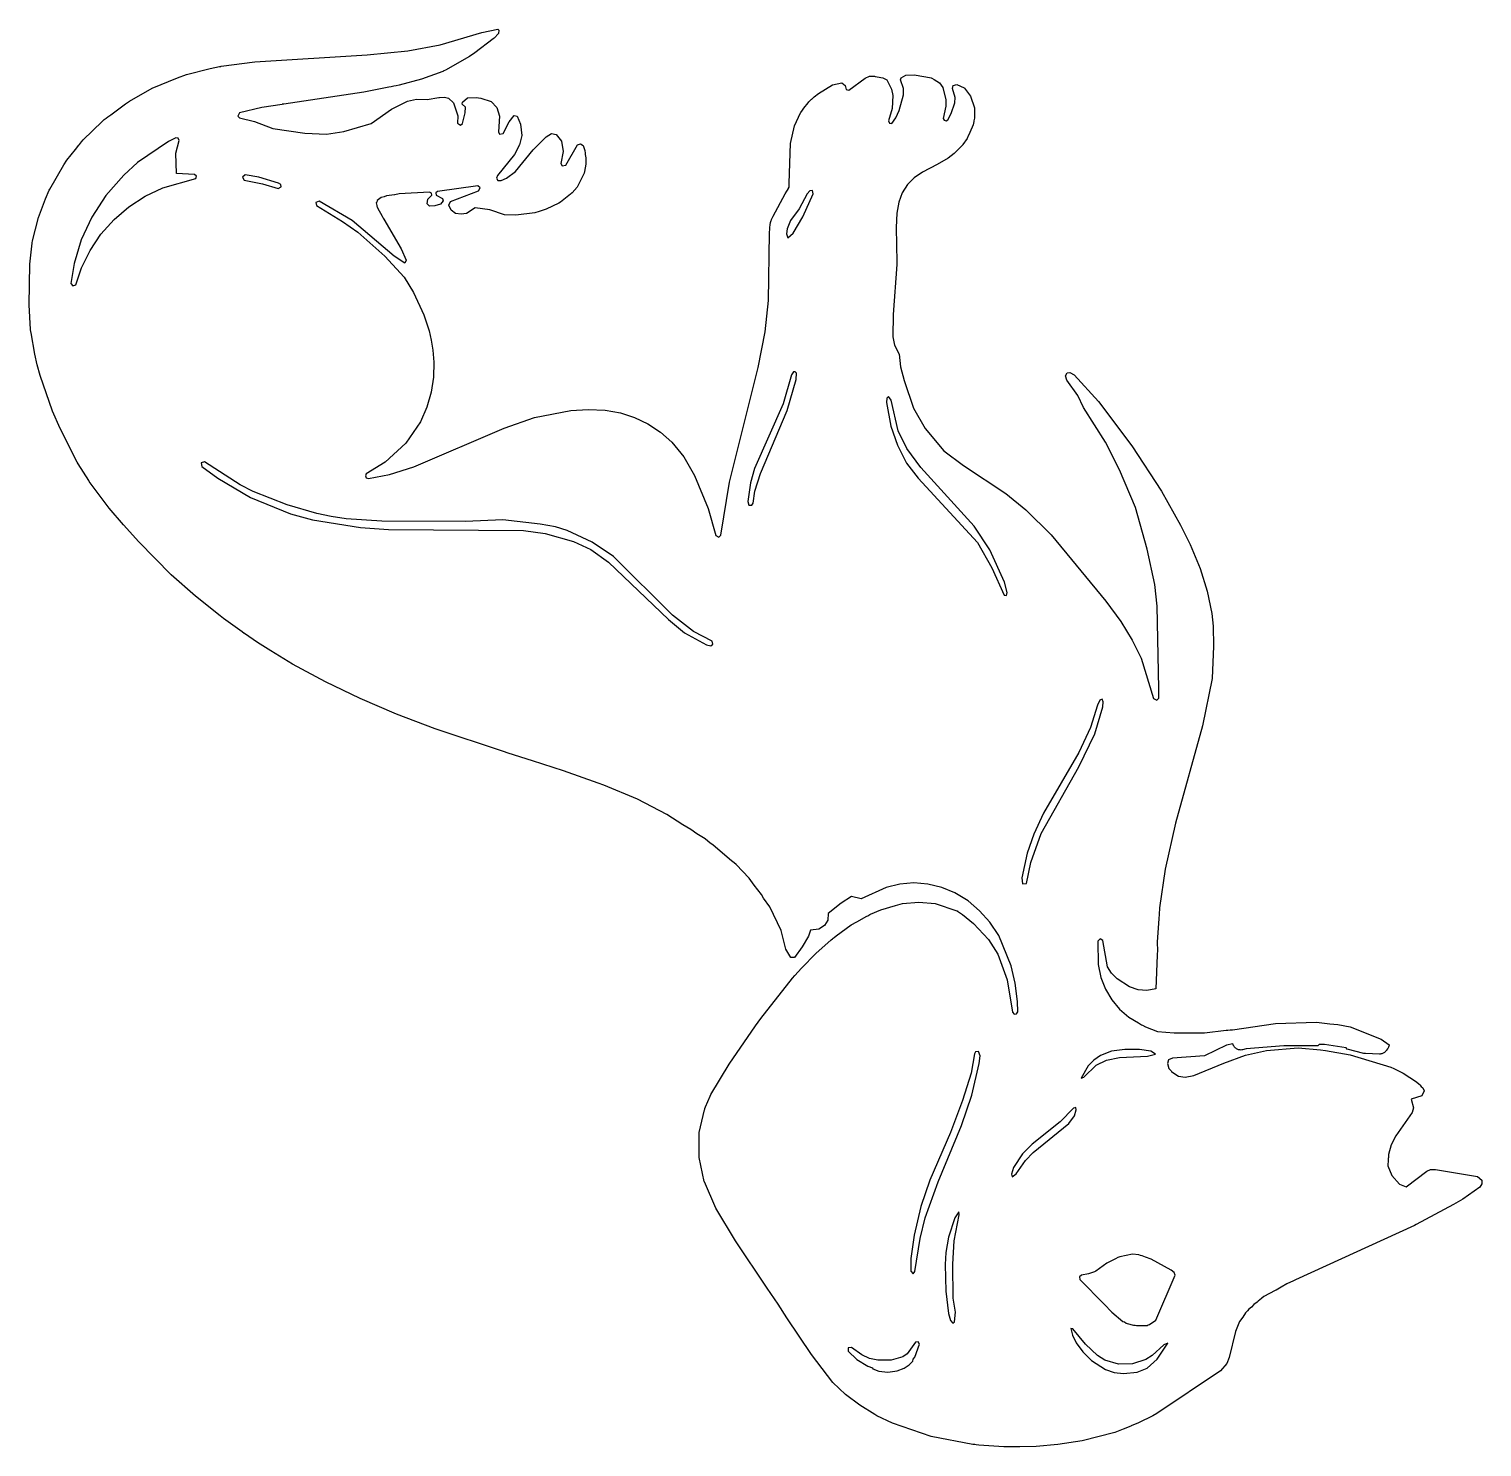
# Model space of a CAD drawing. Header units: millimetres. Extents: x 44 to 259, y 49 to 259.
import ezdxf

# ---------------------------------------------------------------- set-up
doc = ezdxf.new("R2010")
doc.units = ezdxf.units.MM
doc.layers.add('CUT', color=7, linetype='CONTINUOUS')

msp = doc.modelspace()

# ---------------------------------------------------------------- linework, layer by layer
at = {"layer": 'CUT'}
for points in [[(244.9471, 108.0136), (244.9042, 107.905), (244.8509, 107.8011), (244.7878, 107.7028), (244.5521, 107.3723), (244.4788, 107.2795), (244.3967, 107.1944), (244.3066, 107.1178), (244.2095, 107.0505), (244.1061, 106.993), (243.9977, 106.946), (243.8851, 106.9098), (243.7695, 106.8849), (243.652, 106.8716), (243.5338, 106.8698), (241.485, 106.9403), (241.365, 106.9505), (241.2465, 106.9727), (238.7553, 107.57), (238.6155, 107.7683), (235.3986, 108.2903), (234.6141, 108.2976), (234.4237, 108.0965), (229.4071, 108.0959), (223.831, 107.6244), (223.2933, 107.4972), (223.1755, 107.4754), (223.0561, 107.4655), (222.9363, 107.4676), (222.8173, 107.4816), (222.7003, 107.5074), (222.5864, 107.5447), (222.4769, 107.5933), (222.3727, 107.6525), (222.2749, 107.7217), (222.1846, 107.8004), (222.1025, 107.8878), (222.0296, 107.9828), (221.9665, 108.0847), (221.9138, 108.1923), (221.8722, 108.3047), (221.8503, 108.3887), (220.9204, 108.1686), (217.6299, 106.5872), (212.8875, 106.2761), (212.3068, 105.9905), (212.1553, 105.443), (212.378, 104.7204), (212.7185, 104.3737), (212.7621, 104.2591), (212.951, 104.137), (212.9538, 104.1341), (212.9579, 104.1325), (213.7993, 103.588), (214.7754, 103.466), (216.0566, 103.7101), (220.5143, 105.5295), (223.6969, 106.6905), (226.832, 107.3961), (231.5331, 107.7936), (234.8314, 107.5134), (235.5752, 107.4103), (239.2168, 106.7532), (245.2348, 104.9168), (245.6734, 104.735), (247.0758, 104.0357), (249.0122, 102.7537), (249.4074, 102.3856), (249.5125, 102.2878), (249.741, 102.0751), (249.969, 101.8628), (250.1862, 101.4), (249.8221, 100.7013), (248.2642, 100.1656), (248.5701, 98.8785), (248.3741, 98.2069), (245.9591, 94.7737), (245.3025, 93.4086), (244.903, 91.9931), (244.8691, 91.5003), (244.8498, 91.445), (244.8495, 91.2158), (244.7876, 90.3171), (245.3726, 88.8811), (246.5172, 87.6037), (247.4883, 87.177), (250.5523, 89.5409), (251.1127, 89.7649), (251.8479, 89.7621), (258.0722, 88.7152), (258.7206, 88.1761), (258.7172, 87.6606), (258.4292, 87.1585), (255.8968, 85.3806), (254.4978, 84.5814), (248.9741, 81.5956), (248.7271, 81.4726), (231.1304, 73.416), (230.8184, 73.2518), (229.8229, 72.8079), (228.9833, 72.3267), (228.9792, 72.3249), (228.249, 71.9059), (228.104, 71.8228), (226.4363, 70.9449), (226.1449, 70.7), (226.1379, 70.696), (226.0679, 70.6353), (225.6138, 70.2538), (225.598, 70.2445), (225.437, 70.1074), (224.9557, 69.7594), (224.5955, 69.3983), (224.2081, 69.0728), (224.0099, 68.8112), (223.7265, 68.527), (223.3299, 67.9136), (222.8466, 67.2756), (222.2299, 65.7688), (221.3136, 61.9294), (220.9326, 61.0327), (220.0302, 59.944), (210.5654, 53.6044), (209.9804, 53.2829), (207.8678, 52.2445), (206.7867, 51.791), (206.7841, 51.7899), (206.7201, 51.7631), (205.5894, 51.2889), (204.3549, 50.8328), (199.5422, 49.575), (195.9375, 49.0411), (192.7187, 48.7516), (190.324, 48.6689), (189.5852, 48.6768), (189.5374, 48.6773), (189.25, 48.6803), (187.9318, 48.6944), (184.2189, 48.9358), (183.8305, 48.9866), (183.6647, 49.0083), (183.6612, 49.0088), (183.3435, 49.0504), (177.1885, 50.2205), (171.4532, 52.1729), (169.1579, 53.2931), (168.8134, 53.4726), (166.5989, 54.8421), (164.5076, 56.4388), (162.6281, 58.2249), (159.451, 62.35), (155.7963, 67.8172), (154.5064, 69.7974), (152.8871, 72.1691), (148.1945, 79.189), (145.3104, 84.038), (143.614, 87.9454), (143.6027, 87.9775), (143.5987, 87.9889), (143.5964, 87.9953), (143.5947, 88), (142.8538, 91.5622), (142.8548, 95.2423), (143.6104, 98.5852), (143.6521, 98.7028), (143.6677, 98.747), (143.6819, 98.7871), (143.7736, 99.0465), (144.4517, 100.6302), (144.5656, 100.8529), (147.2513, 105.3871), (151.1836, 111.031), (151.9646, 112.1161), (156.6545, 118.096), (156.9893, 118.5134), (157.9807, 119.5927), (160.0847, 121.7632), (162.371, 123.779), (162.5638, 123.9326), (162.6713, 124.0183), (162.7959, 124.1176), (163.1315, 124.385), (165.3251, 125.9825), (166.1601, 126.4596), (167.6571, 127.2796), (167.8098, 127.3633), (168.0944, 127.5192), (168.2044, 127.5794), (169.7471, 128.239), (171.9069, 128.8934), (172.9199, 129.1435), (175.337, 129.3586), (177.7808, 129.1429), (180.9651, 128.0941), (181.048, 128.06), (181.0559, 128.0568), (181.0651, 128.053), (181.078, 128.0477), (181.7932, 127.5429), (183.4532, 126.2037), (185.6791, 123.8294), (187.0298, 121.6605), (188.411, 117.8797), (189.2327, 113.0487), (189.4463, 112.7993), (189.8078, 112.8196), (189.9964, 113.1287), (189.9471, 114.6623), (189.6121, 117.3585), (189.0335, 119.9331), (187.1819, 124.414), (185.8567, 126.3877), (184.3488, 128.0715), (182.6449, 129.5404), (180.6983, 130.7444), (178.7406, 131.5333), (176.6714, 132.0532), (174.6015, 132.2329), (172.5332, 132.0531), (170.4949, 131.5134), (166.7989, 129.8362), (165.3933, 130.2069), (163.8595, 129.218), (161.9404, 127.7014), (161.868, 126.7101), (161.3854, 125.9187), (160.5427, 125.3823), (159.3176, 125.2162), (159.0123, 124.3162), (158.081, 122.7373), (156.9291, 121.1876), (156.4157, 121.156), (155.6828, 122.3789), (154.9692, 125.1539), (153.2917, 128.6879), (152.3705, 129.956), (152.0542, 130.4842), (150.9859, 131.8623), (150.2093, 132.9315), (148.3018, 134.9278), (147.7688, 135.3697), (147.6895, 135.45), (144.841, 137.8396), (144.4787, 138.0968), (143.7101, 138.7339), (142.4936, 139.506), (141.5906, 140.147), (140.393, 140.8392), (138.0512, 142.3255), (133.6897, 144.6129), (128.7042, 146.7098), (127.8978, 146.9786), (122.7343, 148.8418), (118.1452, 150.2806), (114.5517, 151.4355), (113.8542, 151.6596), (103.7382, 155.0315), (98.0268, 157.1997), (92.6193, 159.5212), (87.4866, 161.9954), (82.6413, 164.6326), (79.4256, 166.579), (77.4614, 167.8144), (75.5061, 169.1624), (75.5041, 169.1639), (75.4882, 169.1752), (75.1597, 169.4108), (72.4217, 171.3737), (71.9245, 171.7528), (68.2716, 174.6695), (64.6771, 177.8621), (59.8492, 182.72), (57.5853, 185.2588), (55.4676, 187.7453), (52.5367, 191.6886), (52.4467, 191.8296), (51.6756, 193.0387), (50.873, 194.2971), (50.7197, 194.5492), (48.2124, 199.5041), (47.0791, 202.109), (45.2495, 207.3538), (44.8231, 208.9627), (44.4659, 210.5156), (43.9108, 213.7074), (43.9006, 213.7904), (43.9003, 213.7931), (43.8925, 213.8565), (43.851, 214.194), (43.6208, 217.8257), (43.7134, 223.8874), (44.0644, 226.9888), (44.0656, 226.9951), (44.0682, 227.0088), (44.0713, 227.025), (44.1248, 227.3026), (44.997, 230.7992), (46.0368, 233.5312), (46.6091, 234.8328), (46.6755, 234.9583), (48.7626, 238.5986), (49.2319, 239.2838), (50.4882, 240.8691), (50.9703, 241.4775), (51.0645, 241.5963), (51.3876, 242.0041), (51.6348, 242.2818), (54.4412, 245.0049), (54.7606, 245.279), (55.0139, 245.469), (55.3036, 245.6863), (55.7275, 246.0043), (57.8925, 247.628), (58.4701, 248.0296), (61.8405, 249.9122), (65.5775, 251.4842), (66.9456, 251.961), (70.4207, 252.8728), (71.8214, 253.1356), (71.9952, 253.1682), (72.0083, 253.1706), (72.0516, 253.1787), (77.0686, 253.8471), (93.6853, 254.8532), (99.7078, 255.4611), (104.4734, 256.3709), (110.6469, 258.2038), (113.0234, 258.6931), (113.191, 258.5137), (113.1192, 258.0529), (112.478, 257.3513), (112.3564, 257.2432), (109.6145, 255.1622), (108.8331, 254.6227), (105.2876, 252.6222), (105.0378, 252.4973), (104.9645, 252.4606), (104.9313, 252.444), (104.9005, 252.4286), (101.7091, 251.2447), (98.4202, 250.395), (97.9555, 250.2949), (97.6193, 250.2225), (97.2432, 250.1415), (96.8851, 250.0643), (93.1653, 249.3442), (81.3593, 247.5796), (81.105, 247.5425), (81.0864, 247.5388), (78.073, 247.0884), (74.7798, 246.2846), (74.5307, 245.8004), (74.7862, 245.5435), (77.0048, 244.9865), (79.6905, 243.9586), (84.4575, 243.2608), (87.6436, 243.112), (90.2173, 243.4962), (94.2459, 244.6922), (97.2613, 246.8344), (99.6338, 248.0153), (100.9846, 248.3223), (102.5607, 248.2675), (104.3118, 248.5769), (104.3137, 248.5769), (104.3222, 248.577), (104.3942, 248.5778), (105.127, 248.5857), (105.7355, 248.4505), (106.446, 247.7756), (107.1159, 245.8521), (107.0682, 244.7372), (107.4861, 244.4688), (107.8033, 244.7168), (108.2005, 246.2765), (108.2213, 247.1183), (107.7656, 247.5602), (107.8128, 247.8767), (108.5309, 248.5), (109.8234, 248.5541), (110.4954, 248.4732), (112.0366, 247.9398), (112.8954, 247.0823), (113.2823, 245.7954), (113.1023, 243.4543), (113.2803, 243.1303), (113.7992, 243.2181), (114.6788, 244.9515), (115.4351, 245.8694), (115.8635, 245.7738), (116.3915, 244.5904), (116.5784, 242.9212), (116.2509, 241.5229), (115.4902, 240.1081), (112.9849, 237.0011), (112.8437, 236.5859), (113.0406, 236.2716), (113.536, 236.2717), (114.3176, 236.6041), (115.6266, 237.5764), (118.2658, 240.8228), (120.1598, 242.7168), (120.9788, 243.2233), (121.6754, 243.0713), (122.4514, 242.0914), (122.6791, 240.5427), (122.3728, 238.798), (122.5577, 238.4385), (123.0754, 238.5401), (124.8128, 241.5295), (125.239, 241.6744), (125.6389, 241.461), (125.9116, 240.6899), (125.922, 240.5988), (125.9428, 240.4168), (125.9769, 240.1174), (126.0318, 239.6363), (126.0346, 238.6838), (125.8693, 237.5938), (125.8191, 237.3449), (124.7554, 235.2795), (124.0328, 234.4473), (124.027, 234.4422), (123.9998, 234.4186), (123.9057, 234.3365), (123.7732, 234.221), (122.2868, 233.0598), (122.057, 232.8971), (120.1876, 232.0171), (119.1497, 231.6762), (118.4902, 231.4872), (115.6658, 231.1312), (113.9929, 231.1596), (111.8307, 231.9205), (109.6508, 232.2275), (108.3752, 231.394), (107.5849, 231.2518), (106.7794, 231.387), (106.1046, 231.8532), (105.7586, 232.6061), (106.0024, 233.1343), (110.1498, 234.7337), (110.3903, 235.1679), (110.0454, 235.4895), (104.0674, 234.6454), (103.8581, 234.4307), (103.8806, 234.0964), (104.8194, 233.6052), (104.9236, 233.2298), (104.5454, 232.7433), (103.6963, 232.5027), (102.9205, 232.48), (102.5405, 232.8149), (102.6637, 233.4979), (103.2391, 234.0745), (103.1896, 234.368), (102.9097, 234.5476), (98.4385, 234.2702), (97.7672, 234.1439), (97.7368, 234.1493), (96.538, 234.0012), (96.181, 233.8452), (95.7486, 233.7638), (95.1762, 233.3006), (95.0996, 233.0423), (95.034, 232.9546), (95.1297, 232.5518), (95.1293, 232.4351), (95.1651, 232.3737), (95.1951, 232.2138), (95.9156, 230.9724), (96.0535, 230.668), (96.1573, 230.5559), (98.7161, 226.147), (99.4586, 224.4381), (99.2589, 223.9945), (97.6951, 225.0719), (91.4659, 230.3534), (86.5819, 233.1962), (86.0995, 233.0115), (86.1949, 232.533), (90.0312, 230.2067), (92.2876, 228.5988), (96.288, 225.0563), (99.1389, 221.9307), (100.5136, 219.6851), (102.0662, 216.3669), (102.8388, 213.9957), (103.1361, 212.6082), (103.384, 211.1443), (103.5533, 209.3282), (103.493, 207.1252), (103.1568, 204.904), (102.4967, 202.6671), (101.5977, 200.5059), (99.4015, 197.3584), (96.3467, 194.5174), (93.5524, 192.7949), (93.4082, 192.4985), (93.5428, 192.1976), (93.8599, 192.1078), (97.0004, 192.7092), (100.5827, 193.8313), (113.9658, 199.5931), (118.4563, 201.1612), (123.8396, 202.2041), (126.4127, 202.3555), (128.8935, 202.2292), (131.1789, 201.824), (133.2592, 201.1607), (135.2359, 200.2379), (137.1092, 198.9998), (138.7722, 197.5175), (140.5583, 195.3263), (142.153, 192.5641), (144.14, 187.6736), (145.2874, 183.6657), (145.7247, 183.44), (146.0269, 183.7471), (147.3398, 191.5772), (151.5486, 208.5649), (152.5831, 213.8576), (153.1006, 218.4866), (153.261, 228.4379), (153.3405, 229.8501), (153.3771, 229.9633), (153.3887, 229.999), (153.3958, 230.0208), (153.4009, 230.0365), (153.4019, 230.0396), (153.4897, 230.3108), (153.5215, 230.4091), (153.5421, 230.4726), (153.7752, 230.989), (155.5786, 234.2779), (155.8225, 234.6884), (155.9926, 234.9676), (155.9929, 234.9751), (156.0229, 235.0256), (156.0233, 235.0338), (156.1665, 235.2759), (156.1788, 235.8416), (156.3688, 241.7564), (156.9475, 244.3766), (157.8496, 246.3022), (157.89, 246.3557), (158.4963, 247.1578), (158.7993, 247.5587), (159.055, 247.897), (159.4592, 248.2921), (159.4924, 248.3198), (159.6133, 248.4205), (159.8627, 248.6283), (160.4787, 249.1417), (162.5496, 250.439), (163.9531, 250.7272), (164.4644, 250.308), (164.6169, 249.7335), (164.9725, 249.6301), (167.3865, 251.4387), (168.0726, 251.6993), (168.1548, 251.7057), (168.3739, 251.7149), (168.6839, 251.7225), (168.7901, 251.7013), (168.898, 251.6797), (169.2057, 251.6182), (170.0149, 251.4565), (170.6012, 251.1926), (171.3261, 249.7878), (171.4866, 248.8417), (171.4251, 246.9145), (170.8614, 245.0952), (171.0265, 244.7695), (171.3525, 244.712), (171.9621, 245.5372), (172.4465, 246.6506), (173.0737, 248.9314), (173.1018, 249.909), (172.659, 251.1496), (172.7322, 251.4646), (173.4246, 251.8583), (174.654, 251.894), (177.2174, 251.4426), (177.2226, 251.44), (177.2473, 251.4281), (177.2638, 251.4201), (177.637, 251.24), (178.3909, 250.7224), (178.8848, 250.0456), (179.3564, 248.2301), (179.3527, 247.2529), (178.9556, 245.4454), (179.0864, 245.1799), (179.4037, 245.087), (179.6571, 245.2399), (180.1386, 246.1758), (180.6828, 247.7847), (180.7314, 248.5579), (180.3419, 249.8628), (180.4254, 250.3181), (181.0023, 250.4846), (182.0472, 250.0033), (182.0848, 249.9727), (182.1107, 249.9516), (182.1154, 249.9477), (182.1163, 249.947), (183.0207, 248.7367), (183.5947, 247.0113), (183.6171, 245.6935), (183.5852, 245.5134), (183.514, 245.111), (183.4966, 245.0128), (183.493, 244.9928), (183.4923, 244.9889), (183.3874, 244.5188), (182.8868, 243.3745), (182.6057, 242.7316), (182.5568, 242.62), (182.4955, 242.4797), (181.8724, 241.5768), (181.8528, 241.5514), (181.8259, 241.5163), (181.8112, 241.4972), (181.7767, 241.4523), (180.6071, 240.256), (179.6908, 239.582), (178.0509, 238.6127), (175.9086, 237.4896), (174.6452, 236.6354), (173.6694, 235.6622), (172.8859, 234.4109), (172.3964, 233.0535), (172.0994, 231.3981), (171.9749, 229.306), (172.091, 224.1476), (172.0887, 223.8144), (171.5466, 216.4325), (171.5184, 213.0967), (171.7414, 211.8917), (172.4255, 210.5248), (172.639, 208.6738), (173.1585, 206.6189), (174.5852, 202.5569), (176.3065, 199.5409), (179.0608, 196.2168), (181.9413, 194.0589), (188.2193, 189.8922), (191.1877, 187.4739), (194.9346, 183.7844), (203.0397, 173.943), (205.2553, 170.9264), (206.9324, 168.1516), (208.252, 165.4834), (210.116, 159.5252), (210.5819, 159.2729), (210.8649, 159.5643), (210.9052, 161.0035), (210.662, 173.2083), (210.2692, 176.4172), (209.141, 181.663), (207.438, 187.8058), (205.0671, 193.3969), (202.9951, 197.4779), (199.7451, 202.6408), (198.9122, 204.3944), (197.2517, 206.6816), (197.0569, 207.3099), (197.3347, 207.7821), (197.6995, 207.8356), (198.3362, 207.4699), (201.9699, 203.504), (206.8912, 196.9635), (211.2599, 190.2291), (214.0934, 185.2184), (215.5391, 182.3282), (216.9802, 178.7748), (218.0531, 175.407), (218.7307, 172.1224), (218.9085, 170.2215), (218.9759, 167.2902), (218.7641, 162.4833), (217.3289, 155.4603), (213.3631, 141.0606), (211.8078, 134.2286), (210.9875, 128.5419), (210.9402, 127.5222), (210.8673, 126.9435), (210.6536, 123.4612), (210.6852, 122.1372), (210.6539, 121.6545), (210.6606, 121.5056), (210.4287, 116.5164), (209.0953, 116.2828), (207.8384, 116.3859), (206.5484, 116.8326), (204.7117, 118.0221), (203.8776, 118.8275), (203.2684, 119.7898), (202.616, 123.6676), (202.1806, 123.9518), (201.8508, 123.5879), (201.9261, 120.1443), (202.3195, 118.1989), (202.9966, 116.4872), (203.9068, 114.9041), (205.0508, 113.5233), (206.4558, 112.3199), (207.8504, 111.5067), (208.3022, 111.2081), (208.4667, 111.1473), (208.9098, 110.8889), (210.6914, 110.2273), (213.1437, 110.0203), (217.6698, 109.9903), (220.863, 110.3909), (220.9327, 110.3973), (221.0201, 110.4053), (221.0923, 110.4119), (221.4607, 110.4457), (221.7854, 110.4754), (228.1557, 111.393), (234.2495, 111.575), (236.1822, 111.3658), (237.3911, 111.224), (239.2165, 110.8939), (243.8093, 109.0873), (245.0016, 108.2564), (245.0003, 108.2407), (244.9792, 108.1259)], [(54.2636, 228.3018), (56.2035, 230.4635), (58.3872, 232.344), (60.7875, 233.9176), (63.4289, 235.1945), (68.3244, 236.5344), (68.3942, 236.894), (68.1346, 237.1525), (65.4533, 237.2865), (65.3408, 240.3246), (65.8525, 242.179), (65.6948, 242.5434), (65.3343, 242.5947), (64.2715, 242.041), (59.6833, 238.9023), (57.633, 237.0655), (55.0067, 234.0145), (52.9152, 230.8294), (51.3515, 227.4914), (50.2919, 223.9852), (49.8223, 221.0265), (50.0904, 220.6493), (50.5503, 220.8267), (51.3965, 223.3299), (52.6662, 225.8995)], [(80.9616, 235.3339), (80.9106, 235.6651), (80.5654, 235.8739), (77.6177, 236.7767), (75.6039, 237.0856), (75.2311, 236.7601), (75.4787, 236.3315), (78.1872, 235.7853), (80.5099, 235.0646)], [(159.2275, 234.7251), (158.8004, 234.2675), (157.6413, 232.0712), (156.3601, 230.3325), (155.872, 229.1123), (155.7805, 228.3497), (155.933, 227.7701), (156.7261, 228.4412), (158.1598, 230.8816), (159.7155, 234.2675), (159.5935, 234.7861)], [(157.1837, 206.7833), (157.2447, 207.6985), (157.0617, 207.9425), (156.8177, 207.912), (156.5126, 207.4544), (155.262, 203.1839), (151.0219, 193.6056), (150.4423, 191.5008), (150.0153, 188.6944), (150.1678, 188.1759), (150.6253, 188.1759), (150.8389, 188.4504), (151.0524, 190.2196), (151.9065, 192.843), (155.872, 202.1772)], [(183.5392, 185.0644), (175.6387, 193.7276), (173.5644, 196.5645), (172.3137, 199.1573), (171.2461, 203.7329), (170.8495, 204.282), (170.6055, 204.038), (170.5445, 203.3974), (171.2156, 199.8894), (172.1917, 197.0525), (173.5034, 194.3987), (175.2421, 192.1719), (184.0578, 182.6241), (186.1626, 178.8721), (187.9623, 174.8151), (188.3284, 174.7846), (188.4199, 175.2421), (188.0538, 176.7673), (185.8575, 181.5565)], [(82.3143, 186.8866), (85.5612, 185.9981), (92.7085, 184.8475), (96.8481, 184.5425), (116.825, 184.4182), (120.0504, 183.9867), (124.2396, 182.7943), (126.7981, 181.5946), (129.3848, 179.7274), (138.2673, 171.2419), (140.6618, 169.243), (143.938, 167.4862), (144.5338, 167.3257), (144.8711, 167.5904), (144.7314, 168.0284), (141.981, 169.4674), (138.8887, 171.8571), (130.1625, 180.5567), (126.987, 182.6939), (123.3031, 184.4133), (121.5543, 184.9545), (119.2692, 185.3751), (113.7833, 185.9822), (108.2225, 185.7698), (95.8397, 185.8003), (90.5813, 186.1666), (88.3507, 186.5071), (86.2301, 186.9383), (81.8421, 188.2182), (76.7913, 190.1762), (74.8575, 191.205), (69.5919, 194.5771), (69.0968, 194.4219), (69.1952, 193.9125), (71.5931, 192.1573), (76.3976, 189.286)], [(202.5738, 158.2819), (202.6653, 159.0445), (202.4823, 159.441), (202.1467, 159.2885), (201.7807, 158.5259), (200.7435, 155.2314), (199.0353, 151.5405), (193.7886, 142.5418), (192.3549, 139.4608), (191.3788, 136.624), (190.6162, 132.9635), (190.6772, 132.0789), (191.2873, 132.1094), (191.9584, 135.2513), (193.4531, 139.5524), (199.0353, 149.4052), (201.4146, 154.3163)], [(205.0751, 106.3639), (209.2237, 106.5469), (210.3828, 106.852), (209.6812, 107.3095), (208.0035, 107.5536), (205.8682, 107.5536), (203.8855, 107.3095), (202.2382, 106.6385), (201.2621, 105.9674), (200.408, 105.1438), (199.4014, 103.3135), (199.7674, 103.4355), (201.6282, 105.2048), (203.1534, 105.9369)], [(183.2037, 100.7817), (184.2713, 105.4793), (184.4239, 106.608), (184.1798, 107.2485), (183.7528, 107.1875), (183.5697, 106.8825), (183.0817, 104.0151), (181.831, 99.9886), (180.0618, 95.2604), (176.9809, 88.1835), (175.6692, 84.3095), (174.6625, 80.0389), (174.144, 76.5919), (174.1745, 74.7007), (174.51, 74.3346), (174.7846, 74.6397), (175.5472, 79.5508), (176.3098, 82.6012), (178.2315, 87.9395), (181.6785, 96.2671)], [(198.3947, 97.7313), (198.6693, 98.5854), (198.6082, 98.9514), (198.2727, 98.8294), (196.2899, 96.8466), (192.1414, 93.5217), (190.7077, 92.088), (189.3655, 90.0747), (189.091, 89.0681), (189.1825, 88.7021), (189.7621, 89.1291), (191.1347, 91.0814), (192.2939, 92.271), (197.5711, 96.6026)], [(181.3429, 83.0588), (181.2514, 83.4859), (180.6718, 82.6012), (179.7567, 79.7339), (179.3602, 77.4766), (179.2687, 75.6768), (179.3602, 71.7418), (179.7567, 68.4168), (180.0618, 67.3797), (180.3668, 67.0137), (180.6413, 67.1967), (180.7939, 68.6304), (180.4278, 70.7047), (180.3668, 75.7683), (180.5803, 79.2153)], [(205.5787, 67.2695), (205.7872, 67.2044), (206.0417, 67.0089), (206.2075, 66.9749), (207.1132, 66.7), (207.4007, 66.7004), (207.5881, 66.6419), (207.7749, 66.6462), (207.778, 66.6453), (207.8075, 66.6464), (207.8199, 66.6438), (207.8734, 66.6484), (209.1481, 66.6778), (209.2883, 66.7709), (209.4933, 66.7887), (210.4315, 67.4701), (213.3069, 74.114), (213.1394, 74.5023), (212.6939, 74.8394), (209.7286, 76.4858), (208.9192, 76.7671), (208.4335, 76.9971), (208.1556, 77.0324), (207.9361, 77.1087), (206.9969, 77.203), (205.1212, 76.8407), (204.9727, 76.7664), (204.8372, 76.74), (204.4887, 76.5243), (203.1967, 75.878), (201.5389, 74.6993), (201.3833, 74.6031), (200.4567, 74.3265), (199.4549, 74.123), (199.131, 73.8775), (199.202, 73.4773), (202.815, 69.8057), (203.9166, 68.6226)], [(211.6335, 63.7802), (209.8948, 62.2245), (208.9796, 61.6449), (206.9664, 60.9739), (204.8921, 60.9433), (202.8788, 61.5229), (201.8112, 62.2245), (200.0114, 63.8717), (198.1507, 66.1595), (197.8761, 66.2206), (198.1202, 65.2139), (198.6693, 64.0853), (199.6454, 62.7431), (200.9266, 61.4924), (202.9703, 60.1197), (204.2515, 59.6927), (205.6547, 59.5402), (207.6985, 59.7537), (209.1627, 60.3333), (210.6574, 61.6754), (212.2131, 64.0243)], [(168.4697, 60.4105), (168.5617, 60.2418), (169.4463, 59.8757), (170.758, 59.7537), (172.1307, 59.9367), (173.1678, 60.3333), (173.8999, 60.8518), (174.449, 61.4009), (174.5311, 61.6744), (174.7737, 61.9701), (175.4623, 63.9015), (175.2369, 64.239), (174.8655, 64.2152), (173.645, 62.4428), (172.9868, 61.9938), (171.2743, 61.5266), (169.2872, 61.5267), (168.0688, 61.7817), (166.9143, 62.3283), (165.389, 63.4119), (164.9013, 63.3614), (164.8715, 62.8432), (166.1756, 61.647), (167.8026, 60.6295)]]:
    msp.add_lwpolyline(points, close=True, dxfattribs=at)

doc.saveas('drawing.dxf')
